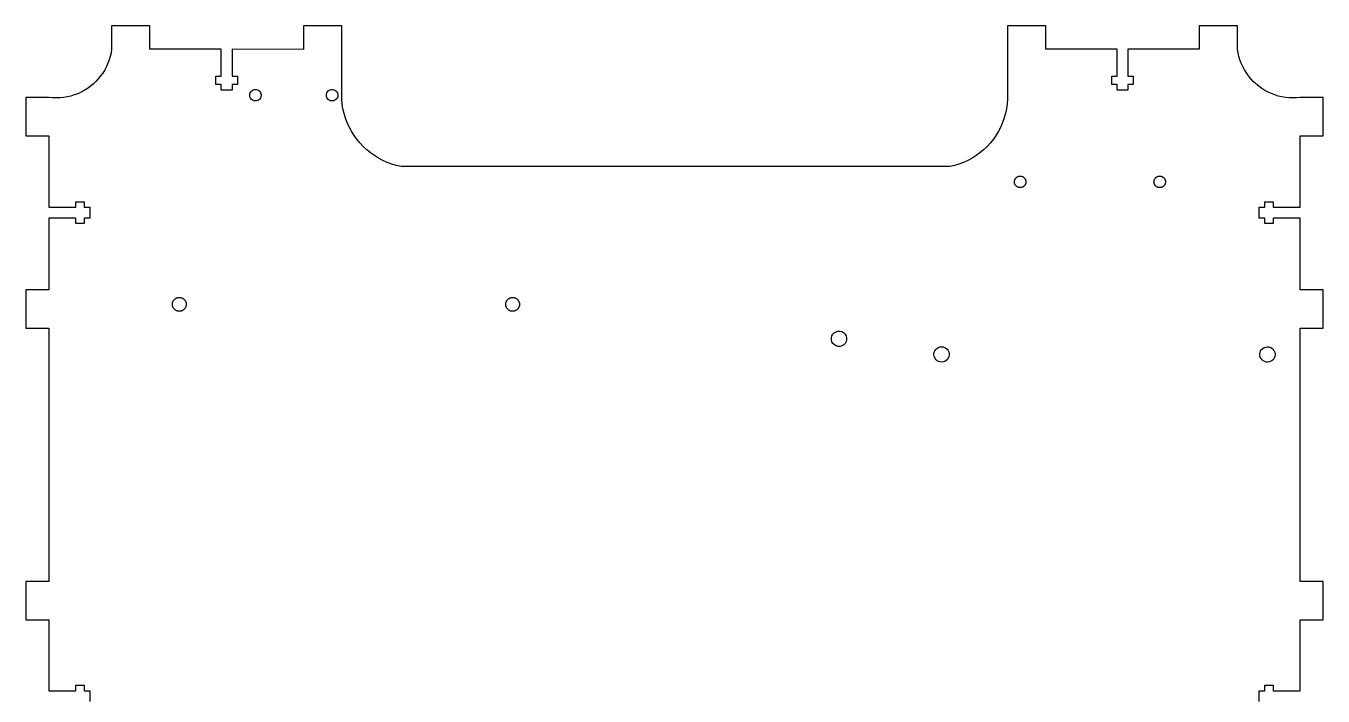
# Model space of a CAD drawing. Header units: metres. Extents: x -1 to 830, y 0 to 1551.
# Drawn here: x 487 to 825.3, y 194.9 to 369.7 of the extents above; entities that cross this region are included whole.
import ezdxf

# ---------------------------------------------------------------- set-up
doc = ezdxf.new("R2010")
doc.units = ezdxf.units.M

msp = doc.modelspace()

# ---------------------------------------------------------------- linework, layer by layer
for p, q in [((519.312, 369.67), (509.312, 369.67)), ((509.312, 369.67), (509.312, 363.605)), ((519.312, 363.605), (519.312, 369.67)), ((569.312, 369.67), (559.312, 369.67)), ((559.312, 369.67), (559.312, 363.561)), ((569.312, 350.561), (569.312, 369.67)), ((752.979, 369.67), (742.979, 369.67)), ((742.979, 369.67), (742.979, 350.605)), ((752.979, 363.605), (752.979, 369.67)), ((802.972, 369.67), (792.972, 369.67)), ((792.972, 369.67), (792.972, 363.605)), ((802.972, 363.605), (802.972, 369.67)), ((509.158, 362.662), (508.943, 361.731)), ((509.312, 363.605), (509.158, 362.662)), ((537.909, 363.605), (519.312, 363.605)), ((537.909, 356.605), (537.909, 363.605)), ((540.71, 363.605), (540.709, 356.608)), ((559.312, 363.561), (540.71, 363.605)), ((771.589, 363.605), (752.979, 363.605)), ((771.589, 356.605), (771.589, 363.605)), ((774.39, 363.605), (774.389, 356.608)), ((792.972, 363.605), (774.39, 363.605)), ((803.124, 362.664), (802.972, 363.605)), ((803.338, 361.734), (803.124, 362.664)), ((507.94, 359.05), (507.491, 358.206)), ((508.333, 359.922), (507.94, 359.05)), ((508.667, 360.816), (508.333, 359.922)), ((508.943, 361.731), (508.667, 360.816)), ((803.611, 360.82), (803.338, 361.734)), ((803.944, 359.927), (803.611, 360.82)), ((804.336, 359.056), (803.944, 359.927)), ((804.782, 358.213), (804.336, 359.056)), ((505.829, 355.876), (505.177, 355.178)), ((506.434, 356.616), (505.829, 355.876)), ((506.988, 357.394), (506.434, 356.616)), ((507.491, 358.206), (506.988, 357.394)), ((536.509, 354.405), (536.509, 356.605)), ((536.509, 356.605), (537.909, 356.605)), ((540.709, 356.608), (542.109, 356.608)), ((542.109, 356.608), (542.109, 354.408)), ((770.188, 354.405), (770.188, 356.605)), ((770.188, 356.605), (771.589, 356.605)), ((774.389, 356.608), (775.789, 356.608)), ((775.789, 356.608), (775.789, 354.408)), ((805.283, 357.401), (804.782, 358.213)), ((805.837, 356.624), (805.283, 357.401)), ((806.439, 355.885), (805.837, 356.624)), ((807.089, 355.187), (806.439, 355.885)), ((500.446, 352.002), (499.553, 351.664)), ((501.315, 352.398), (500.446, 352.002)), ((502.157, 352.851), (501.315, 352.398)), ((502.968, 353.356), (502.157, 352.851)), ((503.743, 353.915), (502.968, 353.356)), ((504.48, 354.522), (503.743, 353.915)), ((505.177, 355.178), (504.48, 354.522)), ((537.909, 354.405), (536.509, 354.405)), ((537.91, 352.905), (537.909, 354.405)), ((540.709, 352.907), (537.91, 352.905)), ((542.109, 354.408), (540.708, 354.407)), ((540.708, 354.407), (540.709, 352.907)), ((545.319, 351.763), (545.385, 352.069)), ((545.385, 352.069), (545.513, 352.355)), ((545.513, 352.355), (545.696, 352.609)), ((545.696, 352.609), (545.93, 352.819)), ((545.93, 352.819), (546.201, 352.976)), ((546.201, 352.976), (546.5, 353.073)), ((546.5, 353.073), (546.812, 353.105)), ((546.812, 353.105), (547.123, 353.073)), ((547.123, 353.073), (547.422, 352.976)), ((547.422, 352.976), (547.693, 352.819)), ((547.693, 352.819), (547.926, 352.609)), ((547.926, 352.609), (548.11, 352.355)), ((548.11, 352.355), (548.238, 352.069)), ((548.238, 352.069), (548.303, 351.763)), ((565.312, 351.605), (565.344, 351.918)), ((565.344, 351.918), (565.441, 352.216)), ((565.441, 352.216), (565.598, 352.487)), ((565.598, 352.487), (565.808, 352.721)), ((565.808, 352.721), (566.062, 352.904)), ((566.062, 352.904), (566.348, 353.032)), ((566.348, 353.032), (566.654, 353.098)), ((566.654, 353.098), (566.968, 353.098)), ((566.968, 353.098), (567.275, 353.032)), ((567.275, 353.032), (567.562, 352.904)), ((567.562, 352.904), (567.815, 352.721)), ((567.815, 352.721), (568.025, 352.487)), ((568.025, 352.487), (568.182, 352.216)), ((568.182, 352.216), (568.278, 351.918)), ((568.278, 351.918), (568.312, 351.605)), ((771.589, 354.405), (770.188, 354.405)), ((771.59, 352.905), (771.589, 354.405)), ((774.389, 352.907), (771.59, 352.905)), ((775.789, 354.408), (774.388, 354.407)), ((774.388, 354.407), (774.389, 352.907)), ((807.783, 354.532), (807.089, 355.187)), ((808.519, 353.924), (807.783, 354.532)), ((809.292, 353.366), (808.519, 353.924)), ((810.101, 352.859), (809.292, 353.366)), ((810.94, 352.407), (810.101, 352.859)), ((811.808, 352.01), (810.94, 352.407)), ((812.699, 351.671), (811.808, 352.01)), ((492.954, 351), (486.954, 351)), ((486.954, 351), (486.954, 341)), ((493.905, 350.908), (492.954, 351)), ((494.86, 350.879), (493.905, 350.908)), ((495.815, 350.912), (494.86, 350.879)), ((496.766, 351.008), (495.815, 350.912)), ((497.708, 351.165), (496.766, 351.008)), ((498.639, 351.385), (497.708, 351.165)), ((499.553, 351.664), (498.639, 351.385)), ((545.319, 351.449), (545.319, 351.763)), ((545.385, 351.143), (545.319, 351.449)), ((545.513, 350.855), (545.385, 351.143)), ((545.696, 350.602), (545.513, 350.855)), ((545.93, 350.393), (545.696, 350.602)), ((546.201, 350.235), (545.93, 350.393)), ((546.5, 350.139), (546.201, 350.235)), ((546.812, 350.105), (546.5, 350.139)), ((547.123, 350.139), (546.812, 350.105)), ((547.422, 350.235), (547.123, 350.139)), ((547.693, 350.393), (547.422, 350.235)), ((547.926, 350.602), (547.693, 350.393)), ((548.11, 350.855), (547.926, 350.602)), ((548.238, 351.143), (548.11, 350.855)), ((548.303, 351.449), (548.238, 351.143)), ((548.303, 351.763), (548.303, 351.449)), ((565.344, 351.294), (565.312, 351.605)), ((565.441, 350.995), (565.344, 351.294)), ((565.598, 350.724), (565.441, 350.995)), ((565.808, 350.491), (565.598, 350.724)), ((566.062, 350.307), (565.808, 350.491)), ((566.348, 350.179), (566.062, 350.307)), ((566.654, 350.114), (566.348, 350.179)), ((566.968, 350.114), (566.654, 350.114)), ((567.275, 350.179), (566.968, 350.114)), ((567.562, 350.307), (567.275, 350.179)), ((567.815, 350.491), (567.562, 350.307)), ((568.025, 350.724), (567.815, 350.491)), ((568.182, 350.995), (568.025, 350.724)), ((568.278, 351.294), (568.182, 350.995)), ((568.312, 351.605), (568.278, 351.294)), ((569.437, 349.308), (569.312, 350.561)), ((569.643, 348.066), (569.437, 349.308)), ((742.89, 349.358), (742.718, 348.119)), ((742.979, 350.605), (742.89, 349.358)), ((813.611, 351.392), (812.699, 351.671)), ((814.54, 351.172), (813.611, 351.392)), ((815.48, 351.013), (814.54, 351.172)), ((816.43, 350.916), (815.48, 351.013)), ((817.383, 350.882), (816.43, 350.916)), ((818.337, 350.91), (817.383, 350.882)), ((819.286, 351), (818.337, 350.91)), ((825.286, 351), (819.286, 351)), ((825.286, 341), (825.286, 351)), ((569.931, 346.842), (569.643, 348.066)), ((570.298, 345.638), (569.931, 346.842)), ((570.743, 344.461), (570.298, 345.638)), ((742.126, 345.689), (741.71, 344.51)), ((742.463, 346.895), (742.126, 345.689)), ((742.718, 348.119), (742.463, 346.895)), ((571.265, 343.315), (570.743, 344.461)), ((571.859, 342.206), (571.265, 343.315)), ((572.526, 341.14), (571.859, 342.206)), ((740.645, 342.248), (740.001, 341.176)), ((741.215, 343.361), (740.645, 342.248)), ((741.71, 344.51), (741.215, 343.361)), ((486.954, 341), (492.954, 341)), ((492.954, 341), (492.954, 322.364)), ((573.262, 340.118), (572.526, 341.14)), ((574.062, 339.147), (573.262, 340.118)), ((574.926, 338.23), (574.062, 339.147)), ((738.505, 339.172), (737.66, 338.249)), ((739.287, 340.148), (738.505, 339.172)), ((740.001, 341.176), (739.287, 340.148)), ((819.286, 322.364), (819.286, 341)), ((819.286, 341), (825.286, 341)), ((575.847, 337.373), (574.926, 338.23)), ((576.821, 336.577), (575.847, 337.373)), ((577.847, 335.848), (576.821, 336.577)), ((578.917, 335.187), (577.847, 335.848)), ((580.029, 334.597), (578.917, 335.187)), ((733.723, 335.185), (732.621, 334.592)), ((734.782, 335.85), (733.723, 335.185)), ((735.795, 336.585), (734.782, 335.85)), ((736.755, 337.386), (735.795, 336.585)), ((737.66, 338.249), (736.755, 337.386)), ((581.177, 334.081), (580.029, 334.597)), ((582.356, 333.642), (581.177, 334.081)), ((583.562, 333.281), (582.356, 333.642)), ((584.789, 333), (583.562, 333.281)), ((727.896, 332.993), (584.789, 333)), ((729.114, 333.272), (727.896, 332.993)), ((730.312, 333.634), (729.114, 333.272)), ((731.482, 334.074), (730.312, 333.634)), ((732.621, 334.592), (731.482, 334.074)), ((744.778, 329.006), (744.782, 329.104)), ((744.782, 328.907), (744.778, 329.006)), ((744.782, 329.104), (744.792, 329.201)), ((744.792, 328.81), (744.782, 328.907)), ((744.792, 329.201), (744.808, 329.298)), ((744.808, 328.713), (744.792, 328.81)), ((744.808, 329.298), (744.83, 329.394)), ((744.83, 328.617), (744.808, 328.713)), ((744.83, 329.394), (744.858, 329.487)), ((744.858, 328.523), (744.83, 328.617)), ((744.858, 329.487), (744.893, 329.58)), ((744.893, 328.432), (744.858, 328.523)), ((744.893, 329.58), (744.934, 329.669)), ((744.934, 328.342), (744.893, 328.432)), ((744.934, 329.669), (744.979, 329.756)), ((744.979, 328.256), (744.934, 328.342)), ((744.979, 329.756), (745.031, 329.839)), ((745.031, 328.172), (744.979, 328.256)), ((745.031, 329.839), (745.089, 329.919)), ((745.089, 329.919), (745.151, 329.995)), ((745.151, 329.995), (745.218, 330.066)), ((745.218, 330.066), (745.29, 330.134)), ((745.29, 330.134), (745.365, 330.195)), ((745.365, 330.195), (745.445, 330.253)), ((745.445, 330.253), (745.528, 330.305)), ((745.528, 330.305), (745.615, 330.351)), ((745.615, 330.351), (745.705, 330.392)), ((745.705, 330.392), (745.797, 330.426)), ((745.797, 330.426), (745.891, 330.454)), ((745.891, 330.454), (745.986, 330.477)), ((745.986, 330.477), (746.083, 330.493)), ((746.083, 330.493), (746.181, 330.502)), ((746.181, 330.502), (746.278, 330.506)), ((746.278, 330.506), (746.377, 330.502)), ((746.377, 330.502), (746.475, 330.493)), ((746.475, 330.493), (746.571, 330.477)), ((746.571, 330.477), (746.667, 330.454)), ((746.667, 330.454), (746.761, 330.426)), ((746.761, 330.426), (746.853, 330.392)), ((746.853, 330.392), (746.942, 330.351)), ((746.942, 330.351), (747.028, 330.305)), ((747.028, 330.305), (747.112, 330.253)), ((747.112, 330.253), (747.192, 330.195)), ((747.192, 330.195), (747.268, 330.134)), ((747.268, 330.134), (747.34, 330.066)), ((747.34, 330.066), (747.406, 329.995)), ((747.406, 329.995), (747.469, 329.919)), ((747.469, 329.919), (747.526, 329.839)), ((747.526, 329.839), (747.578, 329.756)), ((747.578, 328.256), (747.526, 328.172)), ((747.578, 329.756), (747.624, 329.669)), ((747.624, 328.342), (747.578, 328.256)), ((747.624, 329.669), (747.665, 329.58)), ((747.665, 328.432), (747.624, 328.342)), ((747.665, 329.58), (747.699, 329.487)), ((747.699, 328.523), (747.665, 328.432)), ((747.699, 329.487), (747.728, 329.394)), ((747.728, 328.617), (747.699, 328.523)), ((747.728, 329.394), (747.75, 329.298)), ((747.75, 328.713), (747.728, 328.617)), ((747.75, 329.298), (747.766, 329.201)), ((747.766, 328.81), (747.75, 328.713)), ((747.766, 329.201), (747.775, 329.104)), ((747.775, 328.907), (747.766, 328.81)), ((747.775, 329.104), (747.778, 329.006)), ((747.778, 329.006), (747.775, 328.907)), ((781.179, 329.006), (781.182, 329.104)), ((781.182, 328.907), (781.179, 329.006)), ((781.182, 329.104), (781.191, 329.201)), ((781.191, 328.81), (781.182, 328.907)), ((781.191, 329.201), (781.208, 329.298)), ((781.208, 328.713), (781.191, 328.81)), ((781.208, 329.298), (781.229, 329.394)), ((781.229, 328.617), (781.208, 328.713)), ((781.229, 329.394), (781.259, 329.487)), ((781.259, 328.523), (781.229, 328.617)), ((781.259, 329.487), (781.293, 329.58)), ((781.293, 328.432), (781.259, 328.523)), ((781.293, 329.58), (781.333, 329.669)), ((781.333, 328.342), (781.293, 328.432)), ((781.333, 329.669), (781.38, 329.756)), ((781.38, 328.256), (781.333, 328.342)), ((781.38, 329.756), (781.432, 329.839)), ((781.432, 328.172), (781.38, 328.256)), ((781.432, 329.839), (781.488, 329.919)), ((781.488, 329.919), (781.551, 329.995)), ((781.551, 329.995), (781.618, 330.066)), ((781.618, 330.066), (781.689, 330.134)), ((781.689, 330.134), (781.766, 330.195)), ((781.766, 330.195), (781.846, 330.253)), ((781.846, 330.253), (781.929, 330.305)), ((781.929, 330.305), (782.016, 330.351)), ((782.016, 330.351), (782.104, 330.392)), ((782.104, 330.392), (782.196, 330.426)), ((782.196, 330.426), (782.291, 330.454)), ((782.291, 330.454), (782.386, 330.477)), ((782.386, 330.477), (782.483, 330.493)), ((782.483, 330.493), (782.581, 330.502)), ((782.581, 330.502), (782.679, 330.506)), ((782.679, 330.506), (782.777, 330.502)), ((782.777, 330.502), (782.875, 330.493)), ((782.875, 330.493), (782.972, 330.477)), ((782.972, 330.477), (783.067, 330.454)), ((783.067, 330.454), (783.161, 330.426)), ((783.161, 330.426), (783.253, 330.392)), ((783.253, 330.392), (783.342, 330.351)), ((783.342, 330.351), (783.429, 330.305)), ((783.429, 330.305), (783.512, 330.253)), ((783.512, 330.253), (783.592, 330.195)), ((783.592, 330.195), (783.668, 330.134)), ((783.668, 330.134), (783.739, 330.066)), ((783.739, 330.066), (783.807, 329.995)), ((783.807, 329.995), (783.869, 329.919)), ((783.869, 329.919), (783.926, 329.839)), ((783.926, 329.839), (783.978, 329.756)), ((783.978, 328.256), (783.926, 328.172)), ((783.978, 329.756), (784.024, 329.669)), ((784.024, 328.342), (783.978, 328.256)), ((784.024, 329.669), (784.064, 329.58)), ((784.064, 328.432), (784.024, 328.342)), ((784.064, 329.58), (784.1, 329.487)), ((784.1, 328.523), (784.064, 328.432)), ((784.1, 329.487), (784.128, 329.394)), ((784.128, 328.617), (784.1, 328.523)), ((784.128, 329.394), (784.15, 329.298)), ((784.15, 328.713), (784.128, 328.617)), ((784.15, 329.298), (784.166, 329.201)), ((784.166, 328.81), (784.15, 328.713)), ((784.166, 329.201), (784.176, 329.104)), ((784.176, 328.907), (784.166, 328.81)), ((784.176, 329.104), (784.179, 329.006)), ((784.179, 329.006), (784.176, 328.907)), ((745.089, 328.093), (745.031, 328.172)), ((745.151, 328.017), (745.089, 328.093)), ((745.218, 327.945), (745.151, 328.017)), ((745.29, 327.878), (745.218, 327.945)), ((745.365, 327.815), (745.29, 327.878)), ((745.445, 327.759), (745.365, 327.815)), ((745.528, 327.707), (745.445, 327.759)), ((745.615, 327.66), (745.528, 327.707)), ((745.705, 327.62), (745.615, 327.66)), ((745.797, 327.585), (745.705, 327.62)), ((745.891, 327.557), (745.797, 327.585)), ((745.986, 327.534), (745.891, 327.557)), ((746.083, 327.519), (745.986, 327.534)), ((746.181, 327.509), (746.083, 327.519)), ((746.278, 327.506), (746.181, 327.509)), ((746.377, 327.509), (746.278, 327.506)), ((746.475, 327.519), (746.377, 327.509)), ((746.571, 327.534), (746.475, 327.519)), ((746.667, 327.557), (746.571, 327.534)), ((746.761, 327.585), (746.667, 327.557)), ((746.853, 327.62), (746.761, 327.585)), ((746.942, 327.66), (746.853, 327.62)), ((747.028, 327.707), (746.942, 327.66)), ((747.112, 327.759), (747.028, 327.707)), ((747.192, 327.815), (747.112, 327.759)), ((747.268, 327.878), (747.192, 327.815)), ((747.34, 327.945), (747.268, 327.878)), ((747.406, 328.017), (747.34, 327.945)), ((747.469, 328.093), (747.406, 328.017)), ((747.526, 328.172), (747.469, 328.093)), ((781.488, 328.093), (781.432, 328.172)), ((781.551, 328.017), (781.488, 328.093)), ((781.618, 327.945), (781.551, 328.017)), ((781.689, 327.878), (781.618, 327.945)), ((781.766, 327.815), (781.689, 327.878)), ((781.846, 327.759), (781.766, 327.815)), ((781.929, 327.707), (781.846, 327.759)), ((782.016, 327.66), (781.929, 327.707)), ((782.104, 327.62), (782.016, 327.66)), ((782.196, 327.585), (782.104, 327.62)), ((782.291, 327.557), (782.196, 327.585)), ((782.386, 327.534), (782.291, 327.557)), ((782.483, 327.519), (782.386, 327.534)), ((782.581, 327.509), (782.483, 327.519)), ((782.679, 327.506), (782.581, 327.509)), ((782.777, 327.509), (782.679, 327.506)), ((782.875, 327.519), (782.777, 327.509)), ((782.972, 327.534), (782.875, 327.519)), ((783.067, 327.557), (782.972, 327.534)), ((783.161, 327.585), (783.067, 327.557)), ((783.253, 327.62), (783.161, 327.585)), ((783.342, 327.66), (783.253, 327.62)), ((783.429, 327.707), (783.342, 327.66)), ((783.512, 327.759), (783.429, 327.707)), ((783.592, 327.815), (783.512, 327.759)), ((783.668, 327.878), (783.592, 327.815)), ((783.739, 327.945), (783.668, 327.878)), ((783.807, 328.017), (783.739, 327.945)), ((783.869, 328.093), (783.807, 328.017)), ((783.926, 328.172), (783.869, 328.093)), ((492.954, 322.364), (499.954, 322.364)), ((499.954, 322.364), (499.954, 323.765)), ((499.954, 323.765), (502.154, 323.765)), ((502.154, 323.765), (502.153, 322.364)), ((502.153, 322.364), (503.653, 322.363)), ((503.653, 322.363), (503.652, 319.564)), ((808.586, 322.363), (810.086, 322.364)), ((808.588, 319.564), (808.586, 322.363)), ((810.086, 322.364), (810.085, 323.765)), ((810.085, 323.765), (812.286, 323.765)), ((812.286, 323.765), (812.286, 322.364)), ((812.286, 322.364), (819.286, 322.364)), ((499.951, 319.564), (492.954, 319.563)), ((492.954, 319.563), (492.954, 300.887)), ((499.951, 318.164), (499.951, 319.564)), ((502.151, 318.164), (499.951, 318.164)), ((502.152, 319.565), (502.151, 318.164)), ((503.652, 319.564), (502.152, 319.565)), ((810.088, 319.565), (808.588, 319.564)), ((810.089, 318.164), (810.088, 319.565)), ((812.289, 318.164), (810.089, 318.164)), ((819.286, 319.563), (812.289, 319.564)), ((812.289, 319.564), (812.289, 318.164)), ((819.286, 300.887), (819.286, 319.563)), ((492.954, 300.887), (486.954, 300.887)), ((486.954, 300.887), (486.954, 290.887)), ((525.249, 297.642), (525.291, 297.752)), ((525.291, 297.752), (525.34, 297.859)), ((525.34, 297.859), (525.395, 297.963)), ((525.395, 297.963), (525.457, 298.062)), ((525.457, 298.062), (525.525, 298.158)), ((525.525, 298.158), (525.601, 298.25)), ((525.601, 298.25), (525.681, 298.336)), ((525.681, 298.336), (525.767, 298.416)), ((525.767, 298.416), (525.858, 298.491)), ((525.858, 298.491), (525.954, 298.56)), ((525.954, 298.56), (526.054, 298.622)), ((526.054, 298.622), (526.157, 298.678)), ((526.157, 298.678), (526.265, 298.726)), ((526.265, 298.726), (526.375, 298.768)), ((526.375, 298.768), (526.488, 298.802)), ((526.488, 298.802), (526.603, 298.828)), ((526.603, 298.828), (526.719, 298.848)), ((526.719, 298.848), (526.836, 298.859)), ((526.836, 298.859), (526.954, 298.863)), ((526.954, 298.863), (527.071, 298.859)), ((527.071, 298.859), (527.188, 298.848)), ((527.188, 298.848), (527.305, 298.828)), ((527.305, 298.828), (527.42, 298.802)), ((527.42, 298.802), (527.532, 298.768)), ((527.532, 298.768), (527.643, 298.726)), ((527.643, 298.726), (527.75, 298.678)), ((527.75, 298.678), (527.854, 298.622)), ((527.854, 298.622), (527.954, 298.56)), ((527.954, 298.56), (528.05, 298.491)), ((528.05, 298.491), (528.141, 298.416)), ((528.141, 298.416), (528.227, 298.336)), ((528.227, 298.336), (528.307, 298.25)), ((528.307, 298.25), (528.382, 298.158)), ((528.382, 298.158), (528.45, 298.062)), ((528.45, 298.062), (528.513, 297.963)), ((528.513, 297.963), (528.568, 297.859)), ((528.568, 297.859), (528.617, 297.752)), ((528.617, 297.752), (528.658, 297.642)), ((612.182, 297.643), (612.223, 297.753)), ((612.223, 297.753), (612.271, 297.859)), ((612.271, 297.859), (612.327, 297.964)), ((612.327, 297.964), (612.39, 298.063)), ((612.39, 298.063), (612.458, 298.159)), ((612.458, 298.159), (612.532, 298.251)), ((612.532, 298.251), (612.613, 298.337)), ((612.613, 298.337), (612.699, 298.417)), ((612.699, 298.417), (612.79, 298.492)), ((612.79, 298.492), (612.886, 298.561)), ((612.886, 298.561), (612.986, 298.622)), ((612.986, 298.622), (613.09, 298.678)), ((613.09, 298.678), (613.197, 298.727)), ((613.197, 298.727), (613.308, 298.769)), ((613.308, 298.769), (613.42, 298.803)), ((613.42, 298.803), (613.535, 298.829)), ((613.535, 298.829), (613.651, 298.849)), ((613.651, 298.849), (613.769, 298.859)), ((613.769, 298.859), (613.886, 298.863)), ((613.886, 298.863), (614.004, 298.859)), ((614.004, 298.859), (614.121, 298.849)), ((614.121, 298.849), (614.237, 298.829)), ((614.237, 298.829), (614.352, 298.803)), ((614.352, 298.803), (614.465, 298.769)), ((614.465, 298.769), (614.574, 298.727)), ((614.574, 298.727), (614.682, 298.678)), ((614.682, 298.678), (614.786, 298.622)), ((614.786, 298.622), (614.886, 298.561)), ((614.886, 298.561), (614.981, 298.492)), ((614.981, 298.492), (615.072, 298.417)), ((615.072, 298.417), (615.158, 298.337)), ((615.158, 298.337), (615.239, 298.251)), ((615.239, 298.251), (615.313, 298.159)), ((615.313, 298.159), (615.383, 298.063)), ((615.383, 298.063), (615.444, 297.964)), ((615.444, 297.964), (615.5, 297.859)), ((615.5, 297.859), (615.549, 297.753)), ((615.549, 297.753), (615.59, 297.643)), ((825.286, 300.887), (819.286, 300.887)), ((825.286, 290.887), (825.286, 300.887)), ((525.153, 297.062), (525.157, 297.181)), ((525.157, 296.945), (525.153, 297.062)), ((525.157, 297.181), (525.169, 297.298)), ((525.169, 296.828), (525.157, 296.945)), ((525.169, 297.298), (525.188, 297.414)), ((525.188, 296.712), (525.169, 296.828)), ((525.188, 297.414), (525.215, 297.528)), ((525.215, 296.597), (525.188, 296.712)), ((525.215, 297.528), (525.249, 297.642)), ((525.249, 296.484), (525.215, 296.597)), ((525.291, 296.374), (525.249, 296.484)), ((525.34, 296.267), (525.291, 296.374)), ((525.395, 296.163), (525.34, 296.267)), ((525.457, 296.062), (525.395, 296.163)), ((525.525, 295.967), (525.457, 296.062)), ((525.601, 295.876), (525.525, 295.967)), ((525.681, 295.79), (525.601, 295.876)), ((525.767, 295.71), (525.681, 295.79)), ((525.858, 295.635), (525.767, 295.71)), ((525.954, 295.566), (525.858, 295.635)), ((526.054, 295.504), (525.954, 295.566)), ((526.157, 295.448), (526.054, 295.504)), ((526.265, 295.4), (526.157, 295.448)), ((526.375, 295.358), (526.265, 295.4)), ((526.488, 295.324), (526.375, 295.358)), ((526.603, 295.298), (526.488, 295.324)), ((526.719, 295.278), (526.603, 295.298)), ((526.836, 295.267), (526.719, 295.278)), ((526.954, 295.263), (526.836, 295.267)), ((527.071, 295.267), (526.954, 295.263)), ((527.188, 295.278), (527.071, 295.267)), ((527.305, 295.298), (527.188, 295.278)), ((527.42, 295.324), (527.305, 295.298)), ((527.532, 295.358), (527.42, 295.324)), ((527.643, 295.4), (527.532, 295.358)), ((527.75, 295.448), (527.643, 295.4)), ((527.854, 295.504), (527.75, 295.448)), ((527.954, 295.566), (527.854, 295.504)), ((528.05, 295.635), (527.954, 295.566)), ((528.141, 295.71), (528.05, 295.635)), ((528.227, 295.79), (528.141, 295.71)), ((528.307, 295.876), (528.227, 295.79)), ((528.382, 295.967), (528.307, 295.876)), ((528.45, 296.062), (528.382, 295.967)), ((528.513, 296.163), (528.45, 296.062)), ((528.568, 296.267), (528.513, 296.163)), ((528.617, 296.374), (528.568, 296.267)), ((528.658, 296.484), (528.617, 296.374)), ((528.658, 297.642), (528.692, 297.528)), ((528.692, 296.597), (528.658, 296.484)), ((528.692, 297.528), (528.719, 297.414)), ((528.719, 296.712), (528.692, 296.597)), ((528.719, 297.414), (528.738, 297.298)), ((528.738, 296.828), (528.719, 296.712)), ((528.738, 297.298), (528.75, 297.181)), ((528.75, 296.945), (528.738, 296.828)), ((528.75, 297.181), (528.754, 297.062)), ((528.754, 297.062), (528.75, 296.945)), ((612.086, 297.063), (612.09, 297.182)), ((612.09, 296.946), (612.086, 297.063)), ((612.09, 297.182), (612.102, 297.299)), ((612.102, 296.829), (612.09, 296.946)), ((612.102, 297.299), (612.12, 297.415)), ((612.12, 296.713), (612.102, 296.829)), ((612.12, 297.415), (612.147, 297.529)), ((612.147, 296.598), (612.12, 296.713)), ((612.147, 297.529), (612.182, 297.643)), ((612.182, 296.485), (612.147, 296.598)), ((612.223, 296.375), (612.182, 296.485)), ((612.271, 296.268), (612.223, 296.375)), ((612.327, 296.164), (612.271, 296.268)), ((612.39, 296.063), (612.327, 296.164)), ((612.458, 295.968), (612.39, 296.063)), ((612.532, 295.877), (612.458, 295.968)), ((612.613, 295.791), (612.532, 295.877)), ((612.699, 295.71), (612.613, 295.791)), ((612.79, 295.636), (612.699, 295.71)), ((612.886, 295.567), (612.79, 295.636)), ((612.986, 295.505), (612.886, 295.567)), ((613.09, 295.449), (612.986, 295.505)), ((613.197, 295.4), (613.09, 295.449)), ((613.308, 295.359), (613.197, 295.4)), ((613.42, 295.325), (613.308, 295.359)), ((613.535, 295.298), (613.42, 295.325)), ((613.651, 295.279), (613.535, 295.298)), ((613.769, 295.268), (613.651, 295.279)), ((613.886, 295.264), (613.769, 295.268)), ((614.004, 295.268), (613.886, 295.264)), ((614.121, 295.279), (614.004, 295.268)), ((614.237, 295.298), (614.121, 295.279)), ((614.352, 295.325), (614.237, 295.298)), ((614.465, 295.359), (614.352, 295.325)), ((614.574, 295.4), (614.465, 295.359)), ((614.682, 295.449), (614.574, 295.4)), ((614.786, 295.505), (614.682, 295.449)), ((614.886, 295.567), (614.786, 295.505)), ((614.981, 295.636), (614.886, 295.567)), ((615.072, 295.71), (614.981, 295.636)), ((615.158, 295.791), (615.072, 295.71)), ((615.239, 295.877), (615.158, 295.791)), ((615.313, 295.968), (615.239, 295.877)), ((615.383, 296.063), (615.313, 295.968)), ((615.444, 296.164), (615.383, 296.063)), ((615.5, 296.268), (615.444, 296.164)), ((615.549, 296.375), (615.5, 296.268)), ((615.59, 296.485), (615.549, 296.375)), ((615.59, 297.643), (615.625, 297.529)), ((615.625, 296.598), (615.59, 296.485)), ((615.625, 297.529), (615.651, 297.415)), ((615.651, 296.713), (615.625, 296.598)), ((615.651, 297.415), (615.671, 297.299)), ((615.671, 296.829), (615.651, 296.713)), ((615.671, 297.299), (615.682, 297.182)), ((615.682, 296.946), (615.671, 296.829)), ((615.682, 297.182), (615.686, 297.063)), ((615.686, 297.063), (615.682, 296.946)), ((486.954, 290.887), (492.954, 290.887)), ((492.954, 290.887), (492.954, 224.801)), ((697.042, 288.34), (697.175, 288.845)), ((697.044, 287.817), (697.042, 288.34)), ((697.182, 287.314), (697.044, 287.817)), ((697.175, 288.845), (697.434, 289.298)), ((697.434, 289.298), (697.801, 289.669)), ((697.801, 289.669), (698.252, 289.932)), ((698.252, 289.932), (698.756, 290.069)), ((698.756, 290.069), (699.277, 290.072)), ((699.277, 290.072), (699.782, 289.939)), ((699.782, 289.939), (700.236, 289.68)), ((700.236, 289.68), (700.606, 289.312)), ((700.606, 289.312), (700.87, 288.861)), ((700.87, 288.861), (701.008, 288.358)), ((701.01, 287.836), (700.877, 287.331)), ((701.008, 288.358), (701.01, 287.836)), ((819.286, 224.801), (819.286, 290.887)), ((819.286, 290.887), (825.286, 290.887)), ((697.444, 286.863), (697.182, 287.314)), ((697.815, 286.495), (697.444, 286.863)), ((698.269, 286.236), (697.815, 286.495)), ((698.773, 286.104), (698.269, 286.236)), ((699.296, 286.106), (698.773, 286.104)), ((699.8, 286.243), (699.296, 286.106)), ((700.251, 286.507), (699.8, 286.243)), ((700.618, 286.878), (700.251, 286.507)), ((700.877, 287.331), (700.618, 286.878)), ((723.793, 284.159), (723.871, 284.57)), ((723.871, 284.57), (724.033, 284.956)), ((724.033, 284.956), (724.271, 285.299)), ((724.271, 285.299), (724.576, 285.586)), ((724.576, 285.586), (724.934, 285.803)), ((724.934, 285.803), (725.328, 285.94)), ((725.328, 285.94), (725.743, 285.993)), ((725.743, 285.993), (726.16, 285.958)), ((726.16, 285.958), (726.561, 285.837)), ((726.561, 285.837), (726.927, 285.636)), ((726.927, 285.636), (727.243, 285.363)), ((727.243, 285.363), (727.496, 285.03)), ((727.496, 285.03), (727.675, 284.652)), ((727.675, 284.652), (727.771, 284.245)), ((727.771, 284.245), (727.779, 283.827)), ((808.79, 284.108), (808.858, 284.521)), ((808.858, 284.521), (809.011, 284.91)), ((809.011, 284.91), (809.241, 285.259)), ((809.241, 285.259), (809.538, 285.553)), ((809.538, 285.553), (809.891, 285.777)), ((809.891, 285.777), (810.282, 285.925)), ((810.282, 285.925), (810.695, 285.987)), ((810.695, 285.987), (811.113, 285.962)), ((811.113, 285.962), (811.516, 285.852)), ((811.516, 285.852), (811.888, 285.659)), ((811.888, 285.659), (812.21, 285.394)), ((812.21, 285.394), (812.471, 285.066)), ((812.471, 285.066), (812.658, 284.692)), ((812.658, 284.692), (812.764, 284.288)), ((812.764, 284.288), (812.782, 283.87)), ((723.802, 283.741), (723.793, 284.159)), ((723.897, 283.335), (723.802, 283.741)), ((724.076, 282.956), (723.897, 283.335)), ((724.329, 282.623), (724.076, 282.956)), ((724.646, 282.351), (724.329, 282.623)), ((725.012, 282.149), (724.646, 282.351)), ((725.412, 282.028), (725.012, 282.149)), ((725.829, 281.994), (725.412, 282.028)), ((726.244, 282.046), (725.829, 281.994)), ((726.639, 282.184), (726.244, 282.046)), ((726.996, 282.4), (726.639, 282.184)), ((727.301, 282.688), (726.996, 282.4)), ((727.539, 283.03), (727.301, 282.688)), ((727.701, 283.416), (727.539, 283.03)), ((727.779, 283.827), (727.701, 283.416)), ((808.809, 283.69), (808.79, 284.108)), ((808.914, 283.285), (808.809, 283.69)), ((809.102, 282.912), (808.914, 283.285)), ((809.362, 282.585), (809.102, 282.912)), ((809.685, 282.319), (809.362, 282.585)), ((810.057, 282.127), (809.685, 282.319)), ((810.459, 282.016), (810.057, 282.127)), ((810.877, 281.991), (810.459, 282.016)), ((811.29, 282.054), (810.877, 281.991)), ((811.682, 282.201), (811.29, 282.054)), ((812.034, 282.426), (811.682, 282.201)), ((812.331, 282.72), (812.034, 282.426)), ((812.562, 283.068), (812.331, 282.72)), ((812.714, 283.458), (812.562, 283.068)), ((812.782, 283.87), (812.714, 283.458)), ((492.954, 224.801), (486.954, 224.801)), ((486.954, 224.801), (486.954, 214.801)), ((825.286, 224.801), (819.286, 224.801)), ((825.286, 214.801), (825.286, 224.801)), ((486.954, 214.801), (492.954, 214.801)), ((492.954, 214.801), (492.954, 196.302)), ((819.286, 196.302), (819.286, 214.801)), ((819.286, 214.801), (825.286, 214.801)), ((492.954, 196.302), (499.954, 196.302)), ((499.954, 196.302), (499.954, 197.701)), ((499.954, 197.701), (502.154, 197.701)), ((502.154, 197.701), (502.153, 196.302)), ((502.153, 196.302), (503.653, 196.301)), ((503.653, 196.301), (503.652, 193.502)), ((808.586, 196.301), (810.086, 196.302)), ((808.588, 193.502), (808.586, 196.301)), ((810.086, 196.302), (810.085, 197.701)), ((810.085, 197.701), (812.286, 197.701)), ((812.286, 197.701), (812.286, 196.302)), ((812.286, 196.302), (819.286, 196.302))]:
    msp.add_line(p, q)

doc.saveas('drawing.dxf')
